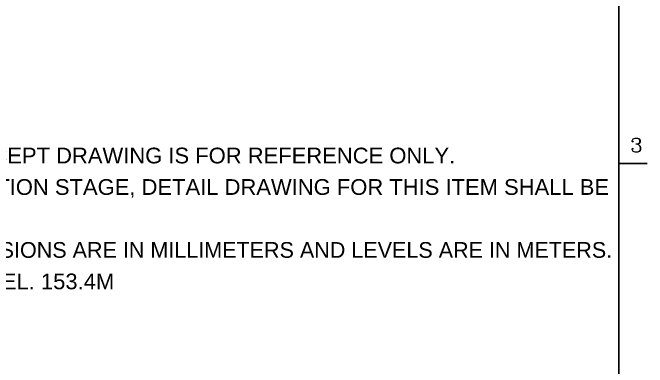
# Model space of a CAD drawing. Header units: millimetres. Extents: x 4080735 to 4152075, y -451436 to -400976.
# Drawn here: x 4141330 to 4151014, y -416819 to -411411 of the extents above; entities that cross this region are included whole.
import ezdxf
from ezdxf.enums import TextEntityAlignment as Align

# ---------------------------------------------------------------- set-up
doc = ezdxf.new("R2010")
doc.units = ezdxf.units.MM
doc.header["$LTSCALE"] = 60
for name, color, linetype in [('1', 7, 'Continuous'), ('C_TEXT_01', 2, 'Continuous'), ('TAN-TIT', 30, 'Continuous')]:
    doc.layers.add(name, color=color, linetype=linetype)
doc.styles.add('Arial', font='arial.ttf')
doc.styles.add('COM', font='COMPLEX', dxfattribs={"height": 5})

# ---------------------------------------------------------------- blocks, each defined once
blk = doc.blocks.new('BORDER')
at = {"layer": 'TAN-TIT'}
for p, q in [((232823, 3520), (232823, 164680)), ((232823, 125744), (234266, 125744))]:
    blk.add_line(p, q, dxfattribs=at)
at = {"layer": 'TAN-TIT', "style": 'COM'}
blk.add_text('3', height=721, dxfattribs=at).set_placement((233400, 126321))

msp = doc.modelspace()

# ---------------------------------------------------------------- block references
at = {"layer": '1', "xscale": 0.3, "yscale": 0.3, "zscale": 0.3}
msp.add_blockref('BORDER', (4080734.8, -451435.5), dxfattribs=at)

# ---------------------------------------------------------------- texts
at = {"layer": 'C_TEXT_01', "style": 'Arial'}
for s, p in [('1. THIS CONCEPT DRAWING IS FOR REFERENCE ONLY.', (4139031.3, -413588.9)), ('    AT EXECUTION STAGE, DETAIL DRAWING FOR THIS ITEM SHALL BE', (4139031.3, -414068.9)), ('3. GL. 0.0M = EL. 153.4M', (4139031.3, -415508.9))]:
    msp.add_text(s, height=240, dxfattribs=at).set_placement(p, align=Align.MIDDLE_LEFT)
at = {"layer": 'C_TEXT_01', "style": 'Arial', "width": 0.98}
msp.add_text('2. ALL DIMENSIONS ARE IN MILLIMETERS AND LEVELS ARE IN METERS.', height=240, dxfattribs=at).set_placement((4139031.3, -415028.9), align=Align.MIDDLE_LEFT)

doc.saveas('drawing.dxf')
